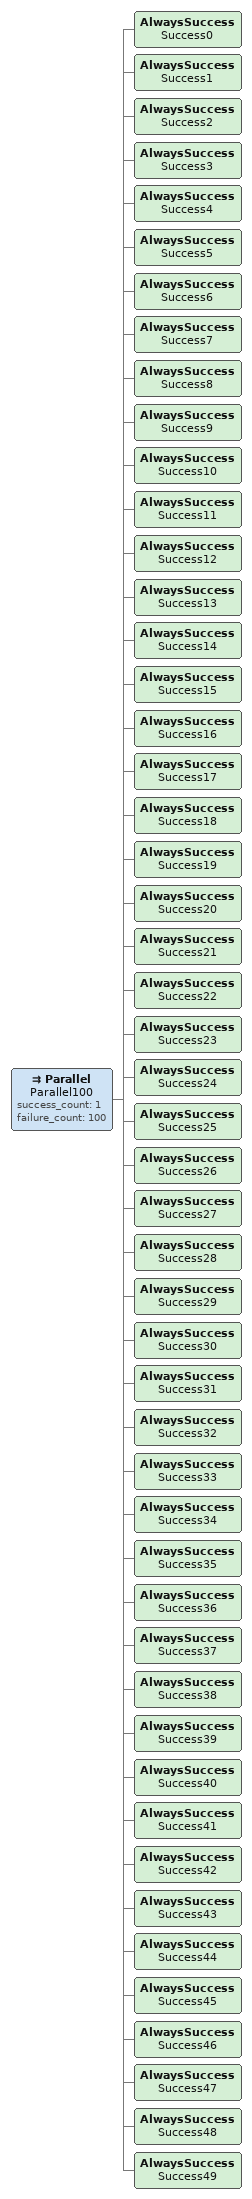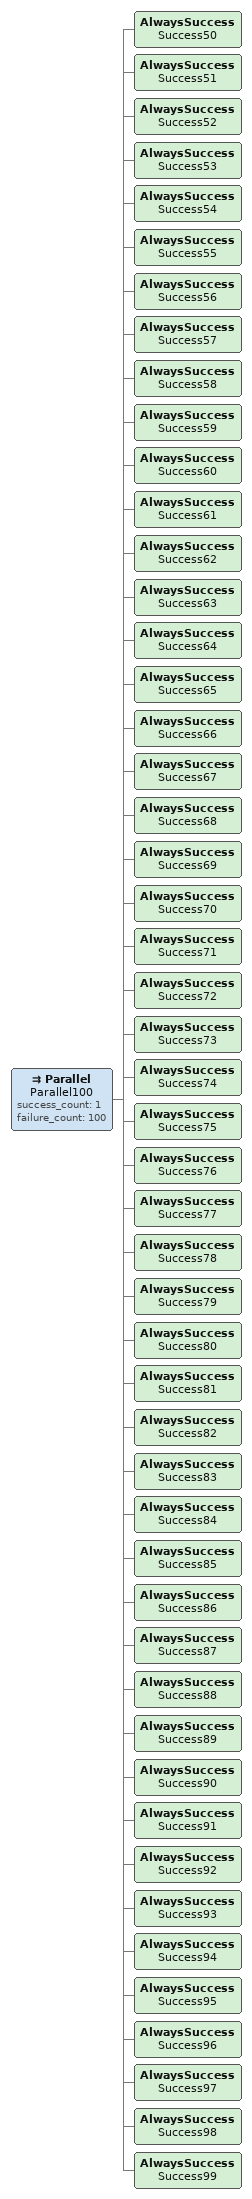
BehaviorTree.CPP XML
<Parallel name="Parallel100" success_count="1" failure_count="100">
  <AlwaysSuccess name="Success0"/>
  <AlwaysSuccess name="Success1"/>
  <AlwaysSuccess name="Success2"/>
  <AlwaysSuccess name="Success3"/>
  <AlwaysSuccess name="Success4"/>
  <AlwaysSuccess name="Success5"/>
  <AlwaysSuccess name="Success6"/>
  <AlwaysSuccess name="Success7"/>
  <AlwaysSuccess name="Success8"/>
  <AlwaysSuccess name="Success9"/>
  <AlwaysSuccess name="Success10"/>
  <AlwaysSuccess name="Success11"/>
  <AlwaysSuccess name="Success12"/>
  <AlwaysSuccess name="Success13"/>
  <AlwaysSuccess name="Success14"/>
  <AlwaysSuccess name="Success15"/>
  <AlwaysSuccess name="Success16"/>
  <AlwaysSuccess name="Success17"/>
  <AlwaysSuccess name="Success18"/>
  <AlwaysSuccess name="Success19"/>
  <AlwaysSuccess name="Success20"/>
  <AlwaysSuccess name="Success21"/>
  <AlwaysSuccess name="Success22"/>
  <AlwaysSuccess name="Success23"/>
  <AlwaysSuccess name="Success24"/>
  <AlwaysSuccess name="Success25"/>
  <AlwaysSuccess name="Success26"/>
  <AlwaysSuccess name="Success27"/>
  <AlwaysSuccess name="Success28"/>
  <AlwaysSuccess name="Success29"/>
  <AlwaysSuccess name="Success30"/>
  <AlwaysSuccess name="Success31"/>
  <AlwaysSuccess name="Success32"/>
  <AlwaysSuccess name="Success33"/>
  <AlwaysSuccess name="Success34"/>
  <AlwaysSuccess name="Success35"/>
  <AlwaysSuccess name="Success36"/>
  <AlwaysSuccess name="Success37"/>
  <AlwaysSuccess name="Success38"/>
  <AlwaysSuccess name="Success39"/>
  <AlwaysSuccess name="Success40"/>
  <AlwaysSuccess name="Success41"/>
  <AlwaysSuccess name="Success42"/>
  <AlwaysSuccess name="Success43"/>
  <AlwaysSuccess name="Success44"/>
  <AlwaysSuccess name="Success45"/>
  <AlwaysSuccess name="Success46"/>
  <AlwaysSuccess name="Success47"/>
  <AlwaysSuccess name="Success48"/>
  <AlwaysSuccess name="Success49"/>
</Parallel>

<Parallel name="Parallel100" success_count="1" failure_count="100">
  <AlwaysSuccess name="Success50"/>
  <AlwaysSuccess name="Success51"/>
  <AlwaysSuccess name="Success52"/>
  <AlwaysSuccess name="Success53"/>
  <AlwaysSuccess name="Success54"/>
  <AlwaysSuccess name="Success55"/>
  <AlwaysSuccess name="Success56"/>
  <AlwaysSuccess name="Success57"/>
  <AlwaysSuccess name="Success58"/>
  <AlwaysSuccess name="Success59"/>
  <AlwaysSuccess name="Success60"/>
  <AlwaysSuccess name="Success61"/>
  <AlwaysSuccess name="Success62"/>
  <AlwaysSuccess name="Success63"/>
  <AlwaysSuccess name="Success64"/>
  <AlwaysSuccess name="Success65"/>
  <AlwaysSuccess name="Success66"/>
  <AlwaysSuccess name="Success67"/>
  <AlwaysSuccess name="Success68"/>
  <AlwaysSuccess name="Success69"/>
  <AlwaysSuccess name="Success70"/>
  <AlwaysSuccess name="Success71"/>
  <AlwaysSuccess name="Success72"/>
  <AlwaysSuccess name="Success73"/>
  <AlwaysSuccess name="Success74"/>
  <AlwaysSuccess name="Success75"/>
  <AlwaysSuccess name="Success76"/>
  <AlwaysSuccess name="Success77"/>
  <AlwaysSuccess name="Success78"/>
  <AlwaysSuccess name="Success79"/>
  <AlwaysSuccess name="Success80"/>
  <AlwaysSuccess name="Success81"/>
  <AlwaysSuccess name="Success82"/>
  <AlwaysSuccess name="Success83"/>
  <AlwaysSuccess name="Success84"/>
  <AlwaysSuccess name="Success85"/>
  <AlwaysSuccess name="Success86"/>
  <AlwaysSuccess name="Success87"/>
  <AlwaysSuccess name="Success88"/>
  <AlwaysSuccess name="Success89"/>
  <AlwaysSuccess name="Success90"/>
  <AlwaysSuccess name="Success91"/>
  <AlwaysSuccess name="Success92"/>
  <AlwaysSuccess name="Success93"/>
  <AlwaysSuccess name="Success94"/>
  <AlwaysSuccess name="Success95"/>
  <AlwaysSuccess name="Success96"/>
  <AlwaysSuccess name="Success97"/>
  <AlwaysSuccess name="Success98"/>
  <AlwaysSuccess name="Success99"/>
</Parallel>
